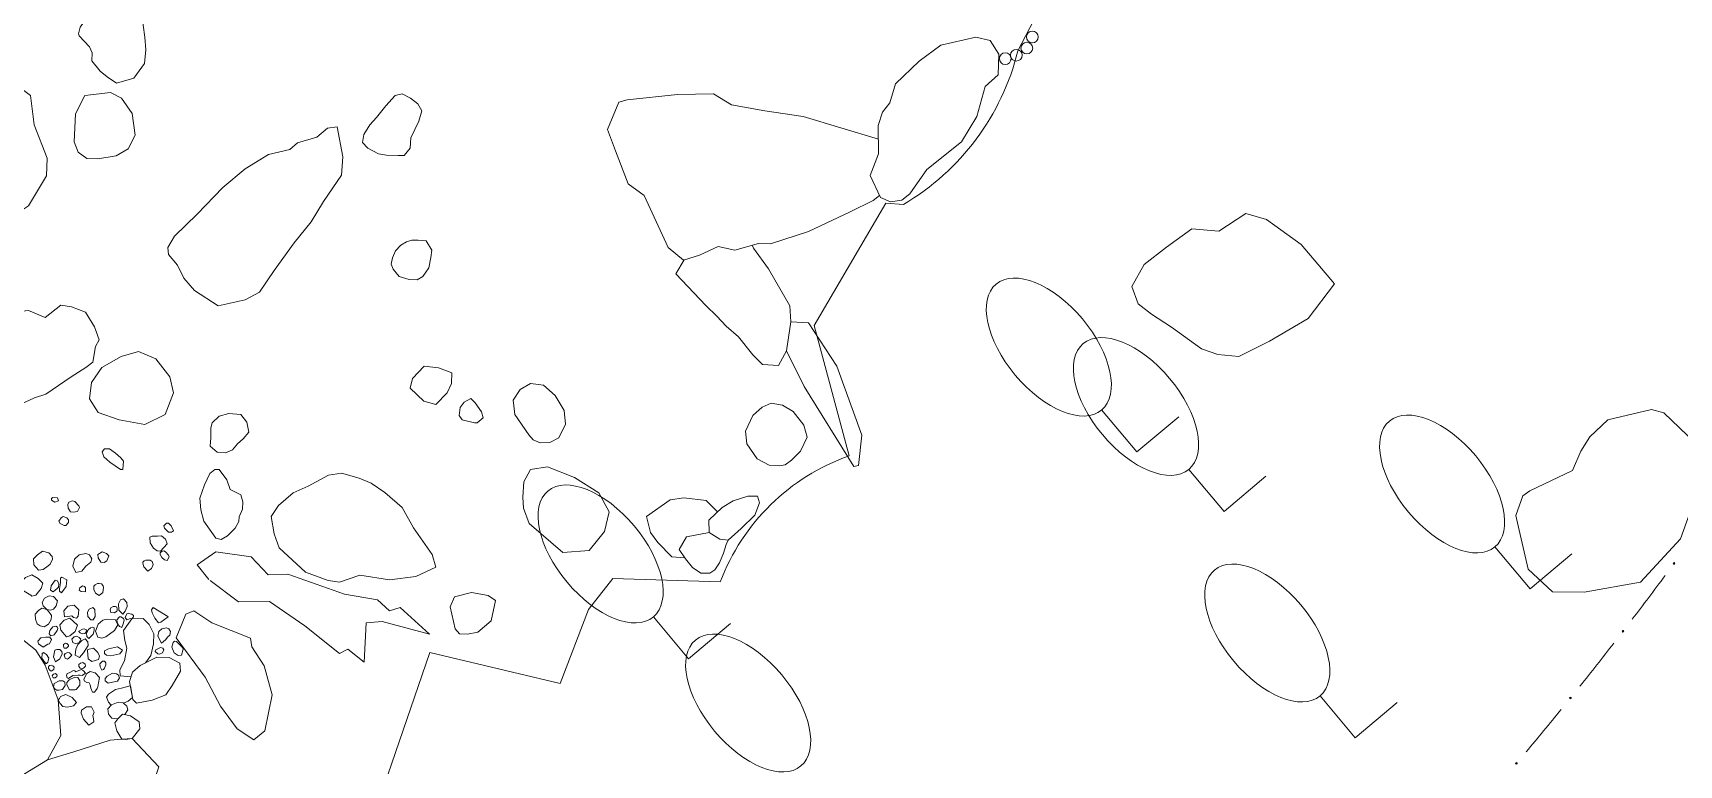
# Model space of a CAD drawing. Header units: metres. Extents: x -10443 to -4073, y -33280 to -26846.
# Drawn here: x -7323.79 to -7308.76, y -29211.12 to -29204.43 of the extents above; entities that cross this region are included whole.
import ezdxf

# ---------------------------------------------------------------- set-up
doc = ezdxf.new("R2010")
doc.units = ezdxf.units.M
doc.header["$MEASUREMENT"] = 0
doc.linetypes.add('CONTINUOUS_1', pattern=[0])
doc.linetypes.add('CONTINUOUS_2', pattern=[0])
for name, color, linetype, lineweight in [('園路', 241, 'CONTINUOUS_2', 18), ('木', 254, 'CONTINUOUS_2', 18), ('木材', 241, 'CONTINUOUS_2', 18), ('石', 241, 'CONTINUOUS_2', 18), ('護岸', 241, 'CONTINUOUS_2', 18)]:
    doc.layers.add(name, color=color, linetype=linetype, lineweight=lineweight)

msp = doc.modelspace()

# ---------------------------------------------------------------- hatches: boundary and pattern name
at = {"layer": '園路', "linetype": 'CONTINUOUS_1', "lineweight": 18}
for points in [[(-7308.794, -29209.276, 1), (-7308.809, -29209.276, 1)], [(-7309.26, -29209.895, 1), (-7309.275, -29209.895, 1)], [(-7309.74, -29210.505, 1), (-7309.755, -29210.505, 1)], [(-7310.234, -29211.102, 1), (-7310.249, -29211.102, 1)]]:
    msp.add_hatch(color=256, dxfattribs=at).paths.add_polyline_path(points, flags=0)

# ---------------------------------------------------------------- linework, layer by layer
for centre in [(-7308.802, -29209.276), (-7309.268, -29209.895), (-7309.748, -29210.505), (-7310.241, -29211.102)]:
    msp.add_circle(centre, 0.0075, dxfattribs=at)
for start, end in [(322.6591, 323.5067), (321.3448, 322.1923), (320.0304, 320.878)]:
    msp.add_arc((-7336.057, -29189.284), 33.801, start, end, dxfattribs=at)
at = {"layer": '木', "linetype": 'CONTINUOUS_1', "lineweight": 18}
for p, q in [((-7313.709, -29208.256), (-7314.03, -29207.873)), ((-7313.326, -29207.935), (-7313.709, -29208.256)), ((-7312.912, -29208.8), (-7313.234, -29208.417)), ((-7312.529, -29208.478), (-7312.912, -29208.8)), ((-7310.117, -29209.508), (-7310.438, -29209.125)), ((-7309.734, -29209.187), (-7310.117, -29209.508)), ((-7317.802, -29210.147), (-7318.124, -29209.764)), ((-7317.419, -29209.825), (-7317.802, -29210.147)), ((-7311.714, -29210.868), (-7312.035, -29210.485)), ((-7311.331, -29210.547), (-7311.714, -29210.868))]:
    msp.add_line(p, q, dxfattribs=at)
for centre in [(-7314.512, -29207.299), (-7313.716, -29207.842), (-7310.92, -29208.55), (-7318.606, -29209.189), (-7312.517, -29209.911), (-7317.258, -29210.551)]:
    msp.add_ellipse(centre, major_axis=(-0.482, 0.575), ratio=0.533333, dxfattribs=at)
at = {"layer": '木材', "linetype": 'CONTINUOUS_2', "lineweight": 18}
for centre in [(-7314.713, -29204.568), (-7314.663, -29204.466), (-7314.91, -29204.664), (-7314.809, -29204.633)]:
    msp.add_circle(centre, 0.0535, dxfattribs=at)
at = {"layer": '石', "linetype": 'CONTINUOUS_2', "lineweight": 18, "flags": 128}
for points in [[(-7323.376, -29204.437), (-7323.369, -29204.457), (-7323.273, -29204.555), (-7323.249, -29204.611), (-7323.252, -29204.684), (-7323.177, -29204.779), (-7323.113, -29204.829), (-7323.029, -29204.888), (-7322.87, -29204.842), (-7322.773, -29204.707), (-7322.76, -29204.585), (-7322.768, -29204.469), (-7322.785, -29204.358), (-7322.804, -29204.165), (-7322.819, -29204.052), (-7322.869, -29203.998), (-7322.925, -29203.979), (-7323.034, -29204.042), (-7323.135, -29204.084), (-7323.216, -29204.159), (-7323.259, -29204.226), (-7323.27, -29204.258), (-7323.361, -29204.377), (-7323.376, -29204.437)], [(-7316.05, -29205.932), (-7316.145, -29205.731), (-7316.067, -29205.533), (-7316.071, -29205.276), (-7316.031, -29205.153), (-7315.963, -29205.069), (-7315.913, -29204.895), (-7315.696, -29204.686), (-7315.499, -29204.542), (-7315.178, -29204.469), (-7315.048, -29204.498), (-7314.97, -29204.623), (-7314.975, -29204.813), (-7315.094, -29204.918), (-7315.17, -29205.193), (-7315.311, -29205.423), (-7315.627, -29205.678), (-7315.782, -29205.898), (-7315.854, -29205.958), (-7315.959, -29205.972), (-7316.05, -29205.932)], [(-7324.769, -29205.311), (-7324.773, -29205.583), (-7324.817, -29205.687), (-7324.772, -29205.795), (-7324.698, -29205.934), (-7324.63, -29206.121), (-7324.601, -29206.181), (-7324.463, -29206.277), (-7324.325, -29206.261), (-7324.213, -29206.184), (-7324.143, -29206.179), (-7324.014, -29206.13), (-7323.83, -29206.008), (-7323.666, -29205.736), (-7323.661, -29205.573), (-7323.779, -29205.269), (-7323.813, -29205), (-7323.939, -29204.905), (-7324.032, -29204.862), (-7324.228, -29204.953), (-7324.348, -29205.05), (-7324.617, -29205.23), (-7324.714, -29205.279), (-7324.769, -29205.311)], [(-7323.317, -29205.001), (-7323.084, -29204.972), (-7322.983, -29205.025), (-7322.885, -29205.166), (-7322.857, -29205.364), (-7322.921, -29205.489), (-7323.032, -29205.551), (-7323.198, -29205.58), (-7323.298, -29205.575), (-7323.377, -29205.519), (-7323.415, -29205.423), (-7323.401, -29205.167), (-7323.317, -29205.001)], [(-7320.77, -29205.356), (-7320.782, -29205.431), (-7320.732, -29205.483), (-7320.636, -29205.533), (-7320.561, -29205.547), (-7320.454, -29205.548), (-7320.399, -29205.548), (-7320.345, -29205.483), (-7320.338, -29205.388), (-7320.267, -29205.235), (-7320.24, -29205.141), (-7320.276, -29205.077), (-7320.343, -29205.026), (-7320.419, -29204.986), (-7320.483, -29205.001), (-7320.567, -29205.095), (-7320.654, -29205.201), (-7320.715, -29205.268), (-7320.77, -29205.356)], [(-7316.069, -29205.401), (-7316.755, -29205.193), (-7317.105, -29205.142), (-7317.412, -29205.087), (-7317.576, -29204.986), (-7317.905, -29204.992), (-7318.362, -29205.041), (-7318.439, -29205.063), (-7318.544, -29205.31), (-7318.469, -29205.507), (-7318.354, -29205.808), (-7318.208, -29205.914), (-7317.99, -29206.388), (-7317.85, -29206.504), (-7317.702, -29206.459), (-7317.531, -29206.379), (-7317.381, -29206.413), (-7317.165, -29206.354), (-7317.053, -29206.355), (-7316.706, -29206.244), (-7316.327, -29206.064), (-7316.116, -29205.961), (-7316.059, -29205.914)], [(-7322.56, -29206.389), (-7322.499, -29206.285), (-7322.29, -29206.084), (-7322.055, -29205.841), (-7321.854, -29205.672), (-7321.639, -29205.541), (-7321.446, -29205.493), (-7321.373, -29205.432), (-7321.198, -29205.38), (-7321.099, -29205.3), (-7321.011, -29205.287), (-7320.96, -29205.562), (-7320.973, -29205.728), (-7321.138, -29205.969), (-7321.25, -29206.155), (-7321.405, -29206.346), (-7321.589, -29206.599), (-7321.722, -29206.798), (-7321.851, -29206.868), (-7322.098, -29206.923), (-7322.314, -29206.783), (-7322.412, -29206.671), (-7322.471, -29206.55), (-7322.553, -29206.453), (-7322.56, -29206.389)], [(-7313.117, -29207.316), (-7313.391, -29207.116), (-7313.574, -29206.999), (-7313.695, -29206.905), (-7313.754, -29206.747), (-7313.641, -29206.546), (-7313.437, -29206.386), (-7313.206, -29206.218), (-7312.96, -29206.24), (-7312.712, -29206.08), (-7312.524, -29206.134), (-7312.206, -29206.361), (-7311.903, -29206.722), (-7312.142, -29207.038), (-7312.497, -29207.246), (-7312.777, -29207.386), (-7312.969, -29207.366), (-7313.117, -29207.316)], [(-7320.28, -29206.684), (-7320.355, -29206.682), (-7320.447, -29206.653), (-7320.501, -29206.588), (-7320.519, -29206.541), (-7320.506, -29206.484), (-7320.48, -29206.421), (-7320.43, -29206.368), (-7320.38, -29206.339), (-7320.329, -29206.323), (-7320.271, -29206.323), (-7320.198, -29206.328), (-7320.148, -29206.415), (-7320.157, -29206.48), (-7320.175, -29206.576), (-7320.23, -29206.655), (-7320.28, -29206.684)], [(-7317.844, -29206.502), (-7317.92, -29206.631), (-7317.645, -29206.92), (-7317.543, -29207.018), (-7317.46, -29207.107), (-7317.347, -29207.204), (-7317.216, -29207.369), (-7317.127, -29207.457), (-7316.98, -29207.468), (-7316.907, -29207.333), (-7316.868, -29207.067), (-7316.877, -29206.922), (-7317.072, -29206.584), (-7317.209, -29206.395), (-7317.222, -29206.369)], [(-7324.428, -29207.213), (-7324.502, -29207.372), (-7324.496, -29207.449), (-7324.456, -29207.55), (-7324.377, -29207.734), (-7324.31, -29207.908), (-7324.259, -29207.976), (-7324.19, -29207.968), (-7324.08, -29207.922), (-7324.031, -29207.882), (-7323.776, -29207.762), (-7323.673, -29207.73), (-7323.443, -29207.572), (-7323.309, -29207.487), (-7323.243, -29207.437), (-7323.221, -29207.294), (-7323.185, -29207.233), (-7323.23, -29207.115), (-7323.312, -29206.979), (-7323.438, -29206.932), (-7323.537, -29206.915), (-7323.679, -29207.03), (-7323.831, -29206.966), (-7323.968, -29206.98), (-7324.15, -29207.074), (-7324.342, -29207.157), (-7324.428, -29207.213)], [(-7323.274, -29207.771), (-7323.195, -29207.898), (-7323.004, -29207.964), (-7322.768, -29208.006), (-7322.584, -29207.916), (-7322.508, -29207.718), (-7322.54, -29207.57), (-7322.669, -29207.408), (-7322.826, -29207.339), (-7322.985, -29207.385), (-7323.163, -29207.487), (-7323.256, -29207.622), (-7323.274, -29207.771)], [(-7320.111, -29207.823), (-7320.221, -29207.792), (-7320.344, -29207.675), (-7320.323, -29207.587), (-7320.217, -29207.473), (-7320.087, -29207.488), (-7319.966, -29207.535), (-7319.967, -29207.631), (-7320.007, -29207.718), (-7320.111, -29207.823)], [(-7319.263, -29208.1), (-7319.389, -29207.916), (-7319.404, -29207.784), (-7319.34, -29207.688), (-7319.245, -29207.633), (-7319.127, -29207.647), (-7319.022, -29207.742), (-7318.938, -29207.877), (-7318.928, -29208.003), (-7318.989, -29208.128), (-7319.069, -29208.171), (-7319.158, -29208.175), (-7319.223, -29208.148), (-7319.263, -29208.1)], [(-7319.757, -29207.991), (-7319.872, -29207.963), (-7319.897, -29207.923), (-7319.889, -29207.85), (-7319.851, -29207.802), (-7319.791, -29207.768), (-7319.753, -29207.807), (-7319.695, -29207.89), (-7319.679, -29207.946), (-7319.733, -29207.991), (-7319.757, -29207.991)], [(-7316.972, -29208.384), (-7317.065, -29208.377), (-7317.176, -29208.321), (-7317.271, -29208.182), (-7317.284, -29208.066), (-7317.216, -29207.924), (-7317.129, -29207.847), (-7317.047, -29207.81), (-7316.945, -29207.831), (-7316.846, -29207.889), (-7316.751, -29208.011), (-7316.718, -29208.121), (-7316.78, -29208.25), (-7316.864, -29208.332), (-7316.919, -29208.375), (-7316.972, -29208.384)], [(-7322.171, -29208.204), (-7322.109, -29208.259), (-7322.033, -29208.265), (-7321.969, -29208.238), (-7321.922, -29208.182), (-7321.87, -29208.138), (-7321.819, -29208.076), (-7321.838, -29207.986), (-7321.891, -29207.915), (-7322.002, -29207.907), (-7322.091, -29207.931), (-7322.155, -29207.99), (-7322.165, -29208.038), (-7322.167, -29208.127), (-7322.171, -29208.204)], [(-7322.121, -29209.044), (-7322.229, -29208.89), (-7322.257, -29208.786), (-7322.268, -29208.68), (-7322.223, -29208.557), (-7322.174, -29208.455), (-7322.131, -29208.417), (-7322.09, -29208.418), (-7322.021, -29208.511), (-7321.988, -29208.599), (-7321.893, -29208.65), (-7321.873, -29208.714), (-7321.878, -29208.78), (-7321.907, -29208.849), (-7321.91, -29208.894), (-7321.944, -29208.955), (-7322.015, -29209.024), (-7322.073, -29209.056), (-7322.121, -29209.044)], [(-7319.26, -29208.91), (-7318.951, -29209.177), (-7318.709, -29209.158), (-7318.571, -29208.985), (-7318.528, -29208.805), (-7318.621, -29208.631), (-7318.845, -29208.49), (-7319.09, -29208.392), (-7319.246, -29208.417), (-7319.306, -29208.531), (-7319.316, -29208.67), (-7319.309, -29208.771), (-7319.26, -29208.91)], [(-7321.616, -29208.848), (-7321.549, -29208.745), (-7321.415, -29208.632), (-7321.277, -29208.57), (-7321.092, -29208.468), (-7320.973, -29208.452), (-7320.812, -29208.498), (-7320.701, -29208.542), (-7320.576, -29208.628), (-7320.418, -29208.766), (-7320.316, -29208.951), (-7320.144, -29209.193), (-7320.111, -29209.309), (-7320.294, -29209.394), (-7320.533, -29209.425), (-7320.806, -29209.383), (-7320.991, -29209.448), (-7321.093, -29209.433), (-7321.302, -29209.354), (-7321.542, -29209.132), (-7321.589, -29209.006), (-7321.616, -29208.848)], [(-7317.538, -29208.804), (-7317.643, -29208.701), (-7317.846, -29208.675), (-7317.972, -29208.694), (-7318.186, -29208.848), (-7318.15, -29208.992), (-7318.082, -29209.085), (-7317.955, -29209.214), (-7317.839, -29209.224)], [(-7317.441, -29209.062), (-7317.323, -29208.958), (-7317.198, -29208.835), (-7317.154, -29208.721), (-7317.172, -29208.66), (-7317.262, -29208.662), (-7317.396, -29208.705), (-7317.497, -29208.765), (-7317.618, -29208.879), (-7317.615, -29208.992), (-7317.517, -29209.053), (-7317.441, -29209.062)], [(-7317.615, -29208.992), (-7317.82, -29209.034), (-7317.889, -29209.148), (-7317.83, -29209.235), (-7317.766, -29209.314), (-7317.69, -29209.366), (-7317.608, -29209.365), (-7317.562, -29209.333), (-7317.519, -29209.269), (-7317.483, -29209.183), (-7317.458, -29209.103), (-7317.441, -29209.062)], [(-7322.184, -29209.423), (-7322.291, -29209.287), (-7322.121, -29209.171), (-7321.799, -29209.216), (-7321.641, -29209.381), (-7321.463, -29209.374), (-7320.946, -29209.556), (-7320.644, -29209.607), (-7320.534, -29209.71), (-7320.438, -29209.678), (-7320.169, -29209.922), (-7320.602, -29209.805), (-7320.748, -29209.818), (-7320.765, -29210.178), (-7320.914, -29210.059), (-7320.991, -29210.097), (-7321.306, -29209.847), (-7321.63, -29209.623), (-7321.912, -29209.627), (-7322.173, -29209.432)], [(-7323.811, -29209.566), (-7323.872, -29209.53), (-7323.901, -29209.49), (-7323.905, -29209.454), (-7323.86, -29209.404), (-7323.8, -29209.381), (-7323.744, -29209.412), (-7323.702, -29209.457), (-7323.717, -29209.506), (-7323.763, -29209.566), (-7323.8, -29209.574), (-7323.811, -29209.566)], [(-7323.631, -29209.703), (-7323.664, -29209.698), (-7323.698, -29209.663), (-7323.707, -29209.633), (-7323.686, -29209.594), (-7323.642, -29209.571), (-7323.604, -29209.578), (-7323.568, -29209.616), (-7323.578, -29209.663), (-7323.604, -29209.693), (-7323.631, -29209.703)], [(-7319.934, -29209.872), (-7319.981, -29209.672), (-7319.939, -29209.58), (-7319.784, -29209.542), (-7319.634, -29209.568), (-7319.567, -29209.614), (-7319.606, -29209.799), (-7319.727, -29209.904), (-7319.822, -29209.921), (-7319.895, -29209.918), (-7319.934, -29209.872)], [(-7324.607, -29211.801), (-7324.615, -29211.673), (-7324.597, -29211.286), (-7324.554, -29210.99), (-7324.512, -29210.636), (-7324.492, -29210.349), (-7324.448, -29210.113), (-7324.399, -29209.843), (-7324.292, -29209.718), (-7324.237, -29209.69), (-7323.765, -29210.068), (-7323.679, -29210.204), (-7323.559, -29210.522), (-7323.537, -29210.848), (-7323.658, -29211.071), (-7323.877, -29211.205), (-7323.96, -29211.346), (-7324.198, -29211.8), (-7324.364, -29211.943), (-7324.434, -29211.927)], [(-7323.664, -29209.698), (-7323.711, -29209.684), (-7323.741, -29209.706), (-7323.771, -29209.74), (-7323.766, -29209.785), (-7323.753, -29209.827), (-7323.726, -29209.845), (-7323.689, -29209.854), (-7323.65, -29209.829), (-7323.624, -29209.789), (-7323.62, -29209.75), (-7323.642, -29209.72), (-7323.664, -29209.698)], [(-7323.485, -29209.945), (-7323.535, -29209.884), (-7323.545, -29209.837), (-7323.507, -29209.793), (-7323.453, -29209.775), (-7323.384, -29209.84), (-7323.406, -29209.898), (-7323.455, -29209.938), (-7323.485, -29209.945)], [(-7323.197, -29209.949), (-7323.22, -29209.893), (-7323.194, -29209.829), (-7323.154, -29209.793), (-7323.112, -29209.784), (-7323.04, -29209.787), (-7323.016, -29209.836), (-7323.046, -29209.887), (-7323.126, -29209.946), (-7323.162, -29209.957), (-7323.197, -29209.949)], [(-7322.895, -29210.313), (-7322.994, -29210.303), (-7322.997, -29210.249), (-7322.954, -29210.167), (-7322.932, -29210.049), (-7322.952, -29209.981), (-7322.963, -29209.889), (-7322.887, -29209.781), (-7322.785, -29209.778), (-7322.729, -29209.835), (-7322.686, -29209.918), (-7322.689, -29210.01), (-7322.714, -29210.118), (-7322.762, -29210.184)], [(-7321.803, -29209.959), (-7322.158, -29209.819), (-7322.322, -29209.71), (-7322.393, -29209.738), (-7322.482, -29209.955), (-7322.219, -29210.316), (-7322.078, -29210.579), (-7321.927, -29210.787), (-7321.772, -29210.887), (-7321.674, -29210.804), (-7321.606, -29210.477), (-7321.678, -29210.212), (-7321.792, -29210.037), (-7321.803, -29209.959)], [(-7322.844, -29210.551), (-7322.702, -29210.524), (-7322.576, -29210.477), (-7322.519, -29210.391), (-7322.443, -29210.26), (-7322.448, -29210.186), (-7322.546, -29210.136), (-7322.658, -29210.133), (-7322.812, -29210.208), (-7322.882, -29210.27), (-7322.908, -29210.355), (-7322.891, -29210.456), (-7322.877, -29210.519), (-7322.844, -29210.551)], [(-7323.549, -29210.509), (-7323.539, -29210.492), (-7323.489, -29210.474), (-7323.433, -29210.501), (-7323.394, -29210.547), (-7323.421, -29210.577), (-7323.476, -29210.59), (-7323.517, -29210.584), (-7323.541, -29210.555), (-7323.559, -29210.522), (-7323.549, -29210.509)], [(-7323.077, -29210.57), (-7323.101, -29210.544), (-7323.119, -29210.498), (-7323.102, -29210.47), (-7323.037, -29210.427), (-7322.982, -29210.416), (-7322.915, -29210.397), (-7322.901, -29210.395), (-7322.881, -29210.501), (-7322.92, -29210.533), (-7322.965, -29210.551)], [(-7323.014, -29210.696), (-7323.069, -29210.689), (-7323.1, -29210.653), (-7323.106, -29210.604), (-7323.074, -29210.567), (-7323.011, -29210.542), (-7322.968, -29210.548), (-7322.934, -29210.581), (-7322.925, -29210.614), (-7322.951, -29210.657)], [(-7322.979, -29210.881), (-7323.025, -29210.804), (-7323.042, -29210.731), (-7323.014, -29210.696), (-7322.973, -29210.653), (-7322.899, -29210.668), (-7322.821, -29210.722), (-7322.816, -29210.787), (-7322.884, -29210.874), (-7322.944, -29210.885), (-7322.979, -29210.881)], [(-7323.658, -29211.071), (-7323.417, -29210.997), (-7323.087, -29210.889), (-7322.979, -29210.881), (-7322.884, -29210.874), (-7322.641, -29211.134), (-7322.762, -29211.491), (-7322.795, -29211.752), (-7322.621, -29212.022), (-7322.717, -29212.22), (-7323.06, -29212.358), (-7323.338, -29212.632), (-7323.557, -29212.882)]]:
    msp.add_lwpolyline(points, dxfattribs=at)
for points in [[(-7316.292, -29208.391), (-7316.748, -29207.658), (-7316.907, -29207.333), (-7316.868, -29207.067), (-7316.708, -29207.078), (-7316.448, -29207.474), (-7316.221, -29208.104), (-7316.252, -29208.38)], [(-7310.134, -29209.328), (-7310.226, -29208.933), (-7310.247, -29208.837), (-7310.183, -29208.657), (-7310.12, -29208.611), (-7309.73, -29208.427), (-7309.653, -29208.249), (-7309.57, -29208.119), (-7309.407, -29207.965), (-7309.009, -29207.869), (-7308.895, -29207.899), (-7308.61, -29208.174), (-7308.566, -29208.561), (-7308.742, -29209.05), (-7309.108, -29209.447), (-7309.623, -29209.538), (-7309.912, -29209.535)], [(-7322.969, -29208.417), (-7322.99, -29208.417), (-7323.088, -29208.351), (-7323.143, -29208.303), (-7323.159, -29208.256), (-7323.138, -29208.228), (-7323.092, -29208.23), (-7323.038, -29208.268), (-7322.988, -29208.312), (-7322.963, -29208.342)], [(-7323.558, -29208.705), (-7323.591, -29208.715), (-7323.622, -29208.699), (-7323.621, -29208.682), (-7323.61, -29208.672), (-7323.566, -29208.676)], [(-7323.385, -29208.801), (-7323.421, -29208.806), (-7323.448, -29208.804), (-7323.47, -29208.77), (-7323.471, -29208.736), (-7323.464, -29208.717), (-7323.431, -29208.705), (-7323.408, -29208.709), (-7323.371, -29208.749), (-7323.366, -29208.764)], [(-7323.491, -29208.928), (-7323.507, -29208.93), (-7323.541, -29208.911), (-7323.553, -29208.889), (-7323.532, -29208.86), (-7323.514, -29208.848), (-7323.482, -29208.86), (-7323.466, -29208.877), (-7323.466, -29208.903)], [(-7322.625, -29209.163), (-7322.655, -29209.161), (-7322.691, -29209.137), (-7322.72, -29209.086), (-7322.724, -29209.037), (-7322.702, -29209.027), (-7322.652, -29209.026), (-7322.617, -29209.025), (-7322.581, -29209.053), (-7322.566, -29209.098)], [(-7322.508, -29208.979), (-7322.525, -29208.989), (-7322.554, -29208.989), (-7322.588, -29208.955), (-7322.595, -29208.933), (-7322.572, -29208.908), (-7322.552, -29208.907), (-7322.528, -29208.932)], [(-7323.696, -29209.332), (-7323.741, -29209.338), (-7323.784, -29209.289), (-7323.786, -29209.234), (-7323.75, -29209.197), (-7323.704, -29209.165), (-7323.647, -29209.178), (-7323.614, -29209.212), (-7323.611, -29209.236), (-7323.635, -29209.281), (-7323.651, -29209.298)], [(-7323.309, -29209.3), (-7323.345, -29209.346), (-7323.399, -29209.359), (-7323.427, -29209.302), (-7323.412, -29209.236), (-7323.369, -29209.198), (-7323.308, -29209.184), (-7323.274, -29209.198), (-7323.253, -29209.235), (-7323.263, -29209.265)], [(-7323.117, -29209.252), (-7323.14, -29209.268), (-7323.17, -29209.263), (-7323.194, -29209.223), (-7323.198, -29209.194), (-7323.16, -29209.169), (-7323.118, -29209.184), (-7323.098, -29209.206)], [(-7322.565, -29209.248), (-7322.59, -29209.243), (-7322.615, -29209.22), (-7322.629, -29209.193), (-7322.629, -29209.178), (-7322.611, -29209.163), (-7322.594, -29209.161), (-7322.579, -29209.17), (-7322.554, -29209.199), (-7322.547, -29209.215)], [(-7322.708, -29209.321), (-7322.74, -29209.347), (-7322.779, -29209.307), (-7322.786, -29209.273), (-7322.786, -29209.263), (-7322.774, -29209.251), (-7322.761, -29209.246), (-7322.72, -29209.246), (-7322.703, -29209.258), (-7322.692, -29209.284)], [(-7323.571, -29209.506), (-7323.607, -29209.534), (-7323.632, -29209.519), (-7323.623, -29209.479), (-7323.589, -29209.428), (-7323.567, -29209.434), (-7323.554, -29209.461), (-7323.558, -29209.493)], [(-7323.54, -29209.453), (-7323.539, -29209.41), (-7323.526, -29209.402), (-7323.482, -29209.425), (-7323.488, -29209.487), (-7323.531, -29209.545), (-7323.548, -29209.529), (-7323.548, -29209.508)], [(-7323.312, -29209.534), (-7323.35, -29209.532), (-7323.369, -29209.519), (-7323.362, -29209.499), (-7323.339, -29209.481), (-7323.32, -29209.486), (-7323.311, -29209.498), (-7323.312, -29209.518)], [(-7323.153, -29209.541), (-7323.187, -29209.568), (-7323.218, -29209.547), (-7323.234, -29209.513), (-7323.236, -29209.483), (-7323.224, -29209.47), (-7323.2, -29209.459), (-7323.187, -29209.46), (-7323.166, -29209.462), (-7323.149, -29209.479), (-7323.147, -29209.496)], [(-7322.971, -29209.738), (-7323.005, -29209.703), (-7323.009, -29209.644), (-7322.992, -29209.609), (-7322.964, -29209.598), (-7322.934, -29209.633), (-7322.929, -29209.67), (-7322.95, -29209.712)], [(-7323.503, -29209.763), (-7323.51, -29209.709), (-7323.471, -29209.667), (-7323.415, -29209.656), (-7323.371, -29209.699), (-7323.377, -29209.756), (-7323.394, -29209.777), (-7323.419, -29209.769), (-7323.436, -29209.755), (-7323.453, -29209.758)], [(-7323.24, -29209.792), (-7323.262, -29209.791), (-7323.29, -29209.76), (-7323.292, -29209.722), (-7323.276, -29209.694), (-7323.245, -29209.678), (-7323.225, -29209.698), (-7323.223, -29209.762)], [(-7323.045, -29209.726), (-7323.078, -29209.723), (-7323.087, -29209.7), (-7323.08, -29209.682), (-7323.058, -29209.669), (-7323.038, -29209.668), (-7323.026, -29209.676), (-7323.022, -29209.692), (-7323.022, -29209.704), (-7323.025, -29209.712)], [(-7323.022, -29209.811), (-7323.025, -29209.791), (-7323.001, -29209.765), (-7322.987, -29209.764), (-7322.964, -29209.778), (-7322.957, -29209.795), (-7322.967, -29209.827), (-7322.979, -29209.862), (-7322.99, -29209.856), (-7323, -29209.851), (-7323.007, -29209.842), (-7323.01, -29209.836)], [(-7322.933, -29209.79), (-7322.949, -29209.771), (-7322.934, -29209.735), (-7322.917, -29209.732), (-7322.888, -29209.74), (-7322.873, -29209.751), (-7322.872, -29209.765), (-7322.887, -29209.781), (-7322.895, -29209.782), (-7322.9, -29209.78)], [(-7322.623, -29209.812), (-7322.644, -29209.818), (-7322.678, -29209.777), (-7322.702, -29209.726), (-7322.707, -29209.7), (-7322.694, -29209.678), (-7322.559, -29209.76), (-7322.555, -29209.764)], [(-7323.597, -29209.929), (-7323.628, -29209.937), (-7323.644, -29209.919), (-7323.637, -29209.889), (-7323.61, -29209.855), (-7323.597, -29209.851), (-7323.581, -29209.849), (-7323.568, -29209.857), (-7323.563, -29209.87), (-7323.569, -29209.888)], [(-7323.318, -29209.916), (-7323.341, -29209.918), (-7323.361, -29209.911), (-7323.371, -29209.897), (-7323.371, -29209.894), (-7323.338, -29209.875), (-7323.324, -29209.874), (-7323.306, -29209.882), (-7323.299, -29209.889), (-7323.302, -29209.896)], [(-7323.242, -29209.923), (-7323.28, -29209.961), (-7323.299, -29209.942), (-7323.303, -29209.914), (-7323.282, -29209.88), (-7323.264, -29209.863), (-7323.244, -29209.859), (-7323.233, -29209.864), (-7323.233, -29209.883), (-7323.236, -29209.901)], [(-7322.579, -29209.975), (-7322.618, -29210.005), (-7322.651, -29209.939), (-7322.641, -29209.899), (-7322.615, -29209.874), (-7322.571, -29209.865), (-7322.549, -29209.872), (-7322.533, -29209.898), (-7322.542, -29209.93), (-7322.558, -29209.946)], [(-7323.698, -29210.04), (-7323.74, -29210.011), (-7323.746, -29209.985), (-7323.72, -29209.954), (-7323.674, -29209.949), (-7323.637, -29209.949), (-7323.621, -29209.971), (-7323.64, -29210.01), (-7323.655, -29210.013)], [(-7323.71, -29210.14), (-7323.708, -29210.099), (-7323.695, -29210.09), (-7323.666, -29210.108), (-7323.646, -29210.14), (-7323.654, -29210.177), (-7323.666, -29210.191), (-7323.673, -29210.189), (-7323.684, -29210.176), (-7323.695, -29210.163)], [(-7323.544, -29210.148), (-7323.585, -29210.175), (-7323.604, -29210.13), (-7323.59, -29210.069), (-7323.573, -29210.062), (-7323.545, -29210.062), (-7323.527, -29210.08), (-7323.524, -29210.103)], [(-7323.485, -29210.05), (-7323.506, -29210.051), (-7323.513, -29210.032), (-7323.512, -29210.015), (-7323.495, -29210.003), (-7323.48, -29210.006), (-7323.466, -29210.021), (-7323.465, -29210.032)], [(-7323.462, -29210.14), (-7323.476, -29210.15), (-7323.498, -29210.142), (-7323.506, -29210.114), (-7323.496, -29210.097), (-7323.471, -29210.089), (-7323.456, -29210.091), (-7323.437, -29210.115)], [(-7323.368, -29209.998), (-7323.4, -29210.009), (-7323.428, -29209.997), (-7323.435, -29209.967), (-7323.413, -29209.946), (-7323.391, -29209.941), (-7323.368, -29209.952), (-7323.354, -29209.968)], [(-7323.329, -29210.092), (-7323.367, -29210.135), (-7323.404, -29210.115), (-7323.399, -29210.059), (-7323.38, -29210.015), (-7323.344, -29209.981), (-7323.315, -29209.966), (-7323.288, -29209.991), (-7323.286, -29210.026)], [(-7323.252, -29210.171), (-7323.287, -29210.146), (-7323.293, -29210.071), (-7323.288, -29210.061), (-7323.239, -29210.05), (-7323.198, -29210.088), (-7323.184, -29210.123), (-7323.193, -29210.154)], [(-7323.079, -29210.12), (-7323.118, -29210.115), (-7323.137, -29210.099), (-7323.137, -29210.074), (-7323.1, -29210.057), (-7323.02, -29210.039), (-7322.972, -29210.067), (-7322.997, -29210.101), (-7323.026, -29210.109)], [(-7322.636, -29210.106), (-7322.651, -29210.103), (-7322.673, -29210.079), (-7322.668, -29210.064), (-7322.627, -29210.043), (-7322.605, -29210.049), (-7322.594, -29210.066), (-7322.608, -29210.092)], [(-7322.435, -29210.114), (-7322.464, -29210.116), (-7322.502, -29210.093), (-7322.521, -29210.041), (-7322.511, -29209.999), (-7322.497, -29209.985), (-7322.481, -29209.99), (-7322.467, -29210.002), (-7322.44, -29210.028), (-7322.425, -29210.044), (-7322.418, -29210.059)], [(-7323.624, -29210.26), (-7323.633, -29210.255), (-7323.649, -29210.235), (-7323.649, -29210.221), (-7323.639, -29210.209), (-7323.624, -29210.205), (-7323.609, -29210.211), (-7323.596, -29210.224), (-7323.599, -29210.243), (-7323.601, -29210.245)], [(-7323.36, -29210.234), (-7323.373, -29210.218), (-7323.371, -29210.2), (-7323.356, -29210.186), (-7323.334, -29210.181), (-7323.314, -29210.196), (-7323.311, -29210.214), (-7323.328, -29210.231), (-7323.341, -29210.235)], [(-7323.137, -29210.233), (-7323.145, -29210.245), (-7323.163, -29210.252), (-7323.177, -29210.221), (-7323.18, -29210.194), (-7323.156, -29210.17), (-7323.137, -29210.169), (-7323.126, -29210.185), (-7323.125, -29210.201)], [(-7323.589, -29210.322), (-7323.605, -29210.322), (-7323.615, -29210.304), (-7323.61, -29210.292), (-7323.603, -29210.286), (-7323.586, -29210.282), (-7323.571, -29210.297), (-7323.574, -29210.309)], [(-7323.596, -29210.374), (-7323.552, -29210.348), (-7323.518, -29210.347), (-7323.501, -29210.361), (-7323.498, -29210.392), (-7323.521, -29210.428), (-7323.554, -29210.435), (-7323.572, -29210.433), (-7323.59, -29210.421), (-7323.596, -29210.414), (-7323.603, -29210.406)], [(-7323.425, -29210.299), (-7323.466, -29210.326), (-7323.478, -29210.322), (-7323.485, -29210.299), (-7323.477, -29210.282), (-7323.46, -29210.274), (-7323.421, -29210.253), (-7323.408, -29210.256), (-7323.4, -29210.265), (-7323.386, -29210.26), (-7323.347, -29210.245), (-7323.328, -29210.257), (-7323.311, -29210.277), (-7323.342, -29210.301), (-7323.36, -29210.297), (-7323.377, -29210.295)], [(-7323.458, -29210.429), (-7323.48, -29210.386), (-7323.48, -29210.363), (-7323.461, -29210.34), (-7323.407, -29210.315), (-7323.38, -29210.319), (-7323.362, -29210.349), (-7323.364, -29210.387), (-7323.396, -29210.428), (-7323.406, -29210.431)], [(-7323.23, -29210.451), (-7323.246, -29210.451), (-7323.263, -29210.415), (-7323.267, -29210.386), (-7323.278, -29210.366), (-7323.3, -29210.362), (-7323.32, -29210.352), (-7323.326, -29210.333), (-7323.299, -29210.281), (-7323.269, -29210.263), (-7323.224, -29210.274), (-7323.184, -29210.318), (-7323.191, -29210.367), (-7323.198, -29210.404), (-7323.204, -29210.417)], [(-7323.064, -29210.359), (-7323.103, -29210.371), (-7323.13, -29210.349), (-7323.131, -29210.328), (-7323.112, -29210.306), (-7323.064, -29210.279), (-7323.028, -29210.284), (-7323.011, -29210.292), (-7323, -29210.32), (-7323.018, -29210.352)], [(-7323.279, -29210.752), (-7323.328, -29210.697), (-7323.35, -29210.643), (-7323.346, -29210.616), (-7323.303, -29210.586), (-7323.255, -29210.587), (-7323.232, -29210.634), (-7323.243, -29210.665), (-7323.239, -29210.696), (-7323.235, -29210.724)]]:
    msp.add_lwpolyline(points, close=True, dxfattribs=at)
at = {"layer": '護岸', "lineweight": 18, "flags": 128}
msp.add_lwpolyline([(-7320.608, -29189.785), (-7314.594, -29192.152), (-7312.478, -29193.089), (-7311.943, -29193.485, 0.118487), (-7312.034, -29195.046), (-7312.382, -29195.338, 0.307861), (-7313.197, -29196.762), (-7313.624, -29197.413), (-7313.72, -29197.49, 0.21943), (-7314.681, -29199.194), (-7314.718, -29199.818), (-7314.439, -29200.622), (-7314.605, -29201.189, 0.208621), (-7314.842, -29202.764), (-7314.596, -29203.633), (-7314.612, -29204.243), (-7314.795, -29204.594, -0.201585), (-7315.84, -29205.996), (-7316.001, -29205.985), (-7316.655, -29207.103), (-7316.337, -29208.293, 0.220758), (-7317.513, -29209.444), (-7318.495, -29209.412), (-7318.717, -29209.697), (-7318.974, -29210.374), (-7320.167, -29210.09), (-7322.364, -29216.493), (-7322.426, -29217.714), (-7323.25, -29219.161), (-7323.415, -29221.254), (-7322.689, -29222.054), (-7321.458, -29222.291), (-7320.661, -29222.822), (-7320.724, -29223.394), (-7320.34, -29224.045), (-7320.857, -29226.68), (-7320.57, -29226.934), (-7320.086, -29227.393), (-7319.462, -29228.399), (-7319.71, -29230.015), (-7320.864, -29231.53), (-7321.289, -29232.232), (-7320.823, -29232.904), (-7321.632, -29233.236), (-7322.806, -29233.456), (-7323.688, -29233.701), (-7324.091, -29234.311), (-7325.442, -29235.322), (-7326.414, -29234.605), (-7329.571, -29236.143), (-7331.132, -29236.167), (-7331.62, -29236.057), (-7332.266, -29236.229), (-7332.972, -29236.154), (-7333.576, -29235.228), (-7334.365, -29234.111), (-7334.533, -29233.263), (-7334.89, -29232.13), (-7334.649, -29228.913), (-7334.797, -29227.382), (-7333.416, -29225.354), (-7332.328, -29224.53), (-7331.698, -29224.692), (-7331.162, -29224.82), (-7329.991, -29224.644), (-7328.94, -29224.772), (-7328.512, -29224.864), (-7328.136, -29224.461), (-7327.376, -29224.844), (-7326.242, -29224.175), (-7326.425, -29222.681), (-7327.114, -29221.645), (-7326.94, -29220.791), (-7327.678, -29220.207), (-7327.733, -29219.512), (-7329.049, -29218.269), (-7330.081, -29217.628), (-7330.319, -29216.814), (-7331.137, -29216.339), (-7330.929, -29215.399), (-7330.277, -29215.104), (-7330.257, -29214.067), (-7329.689, -29213.37), (-7329.281, -29212.599), (-7329.278, -29211.883), (-7328.63, -29211.092), (-7328.342, -29209.648), (-7328.489, -29208.865), (-7328.797, -29208.899), (-7328.397, -29208.129), (-7327.435, -29207.846), (-7326.291, -29207.143), (-7325.706, -29206.597), (-7324.571, -29204.272), (-7324.016, -29203.126), (-7323.15, -29201.07), (-7323.054, -29200.039), (-7323.457, -29199.646), (-7323.52, -29198.672), (-7323.184, -29198.529), (-7323.218, -29197.147), (-7323.203, -29195.392), (-7322.91, -29193.749), (-7322.801, -29193.438), (-7322.111, -29192.026), (-7322.229, -29190.829), (-7320.608, -29189.785)], format="xyb", dxfattribs=at)

doc.saveas('drawing.dxf')
